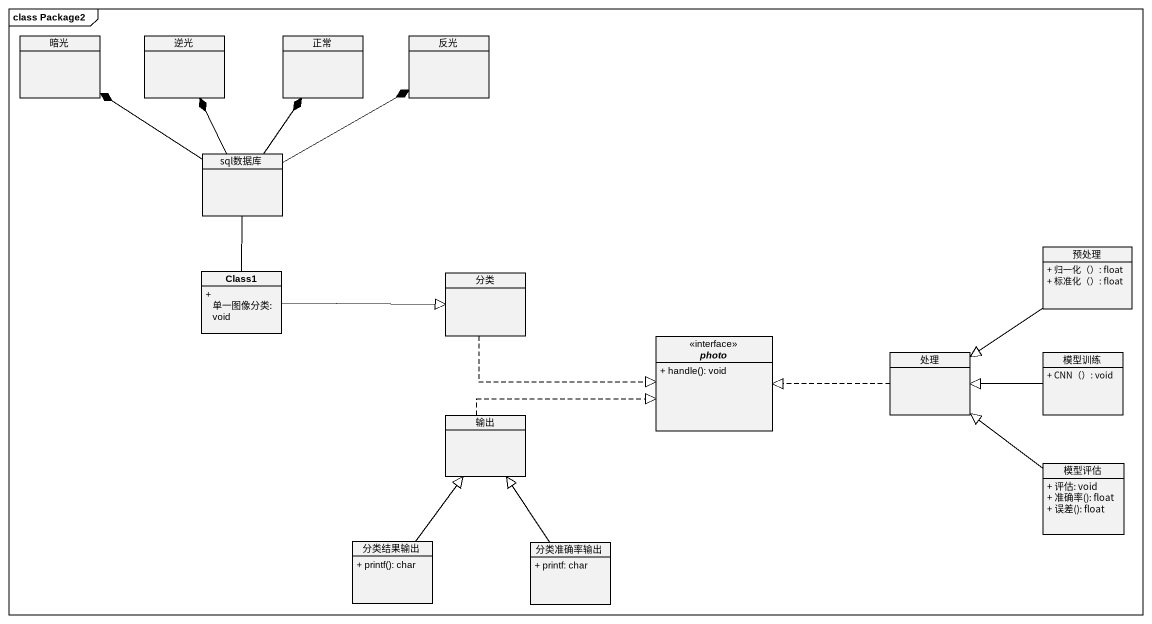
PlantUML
@startuml
mainframe class Package2
hide circle
hide empty members
skinparam classAttributeIconSize 0
class 暗光
class 逆光
class 正常
class 反光
class sql数据库
class Class1 {
  + 单一图像分类: void
}
class 分类
class 预处理 {
  + 归一化（）: float
  + 标准化（）: float
}
interface photo {
  {field} + handle(): void
}
class 处理
class 模型训练 {
  + CNN（）: void
}
class 输出
class 模型评估 {
  + 评估: void
  {field} + 准确率(): float
  {field} + 误差(): float
}
class 分类结果输出 {
  {field} + printf(): char
}
class 分类准确率输出 {
  + printf: char
}
sql数据库 -up-* 暗光
sql数据库 -up-* 逆光
sql数据库 -up-* 正常
sql数据库 -right-* 反光
Class1 -up- sql数据库
Class1 -right-|> 分类
分类 .right.|> photo
预处理 --|> 处理
处理 .left.|> photo
模型训练 -left-|> 处理
输出 .right.|> photo
模型评估 -up-|> 处理
分类结果输出 -up-|> 输出
分类准确率输出 -up-|> 输出
@enduml
